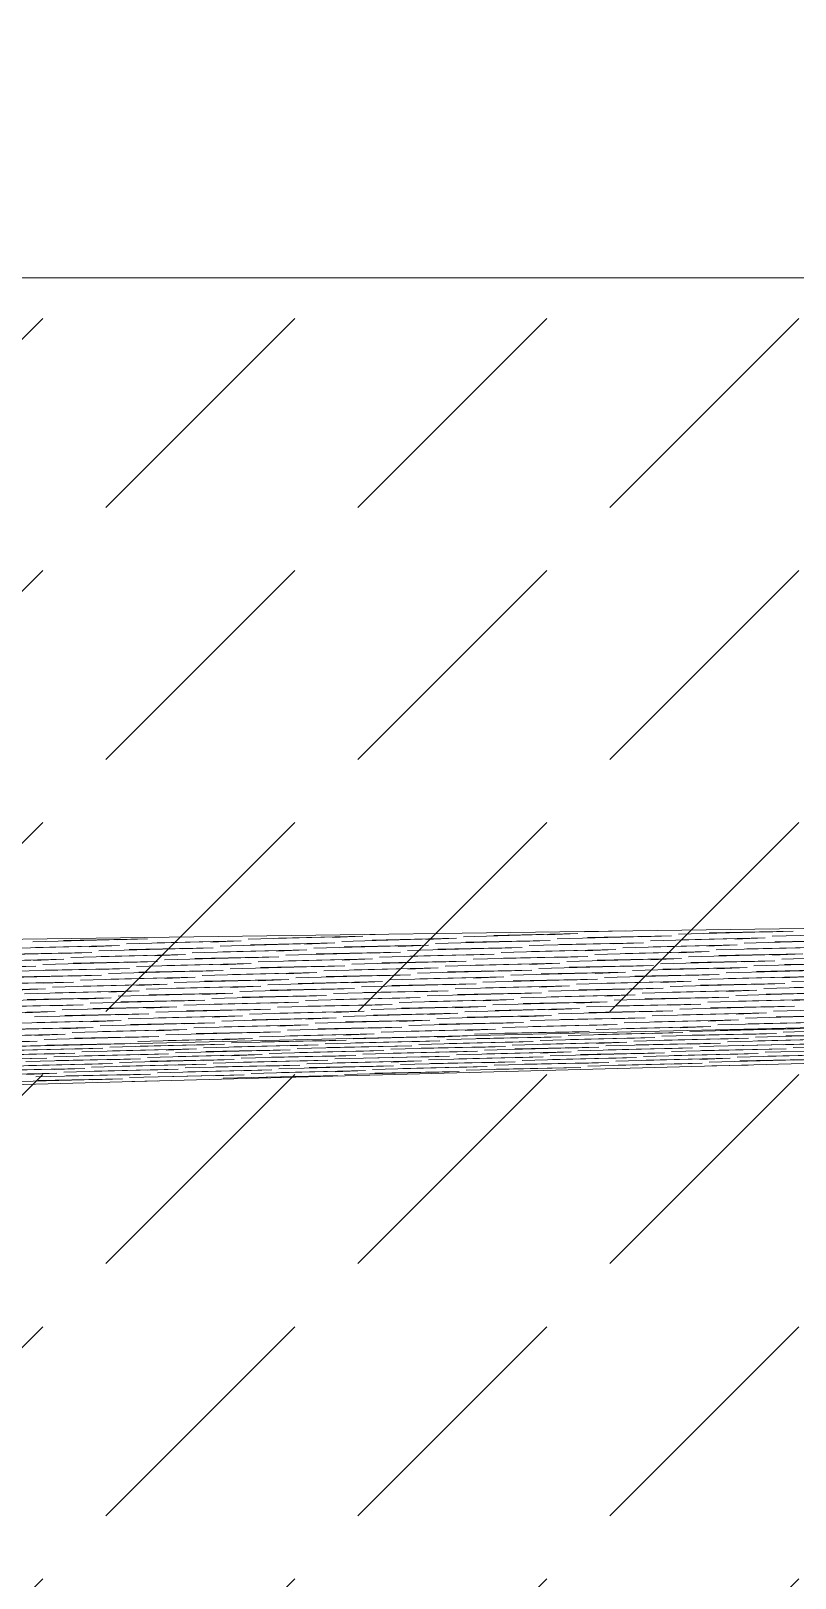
# Model space of a CAD drawing. Header units: millimetres. Extents: x 745166 to 884669, y -5000 to 15056.
# Drawn here: x 780953 to 781510, y 8990 to 10119 of the extents above; entities that cross this region are included whole.
import ezdxf

# ---------------------------------------------------------------- set-up
doc = ezdxf.new("R2010")
doc.units = ezdxf.units.MM
doc.header["$MEASUREMENT"] = 0
doc.layers.add('New_2D Drafting - General_Pen_No__1', color=7, linetype='Continuous', lineweight=13)
doc.layers.add('New_Site & Landscape - Terrain_Pen_No__1', color=7, linetype='Continuous', lineweight=13)
doc.layers.add('New_2D Drafting - General_Pen_No__61', color=7, linetype='Continuous', lineweight=20, true_color=0x6a6a6a)

msp = doc.modelspace()

# ---------------------------------------------------------------- hatches: boundary and pattern name
at = {"layer": 'New_2D Drafting - General_Pen_No__61', "linetype": 'Continuous', "lineweight": 20, "true_color": 0x6a6a6a}
h = msp.add_hatch(dxfattribs=at)
h.set_pattern_fill('Dashed_0002', color=251, style=0, pattern_type=2)
h.set_pattern_definition([(45, (1009346.34, 10138.7), (-183.84776, 183.84776), [195, -65]), (45, (1009346.34, 10322.54), (-183.84776, 183.84776), [195, -65])])
h.paths.add_polyline_path([(769057.3, 7861.9), (769057.3, 10118.7), (773547.6, 10118.7), (778397.6, 9938.7), (782481, 9938.7), (782481, 7861.9)])

# ---------------------------------------------------------------- linework, layer by layer
at = {"layer": 'New_2D Drafting - General_Pen_No__1', "color": 7, "linetype": 'Continuous', "lineweight": 13, "flags": 128}
msp.add_lwpolyline([(769057.3, 7861.9), (769057.3, 10118.7), (773547.6, 10118.7), (778397.6, 9938.7), (782481, 9938.7), (782481, 7861.9)], close=True, dxfattribs=at)
at = {"layer": 'New_Site & Landscape - Terrain_Pen_No__1', "color": 7, "linetype": 'Continuous', "lineweight": 13}
for p, q in [((782850.6, 9482.6), (776496.1, 9394.8)), ((781038, 9456.6), (780954.4, 9454.4)), ((781038, 9456.6), (780976.6, 9455.3)), ((781038, 9456.6), (781015.9, 9455.8)), ((781195, 9458.5), (781111.4, 9456.3)), ((781195, 9458.5), (781133.6, 9457.1)), ((781195, 9458.5), (781172.8, 9457.6)), ((781263.3, 9456.9), (781179.7, 9454.7)), ((781204.1, 9459.8), (781200.1, 9459.7)), ((781263.3, 9456.9), (781201.9, 9455.6)), ((781263.3, 9456.9), (781241.1, 9456)), ((781352, 9460.3), (781268.4, 9458.1)), ((781352, 9460.3), (781290.6, 9459)), ((781352, 9460.3), (781329.8, 9459.5)), ((781420.3, 9458.7), (781336.7, 9456.6)), ((781387, 9462.3), (781357.1, 9461.6)), ((781420.3, 9458.7), (781358.9, 9457.4)), ((781420.3, 9458.7), (781398.1, 9457.9)), ((781488.6, 9457.2), (781405, 9455)), ((781509, 9462.2), (781425.4, 9460)), ((781488.6, 9457.2), (781427.2, 9455.8)), ((781509, 9462.2), (781447.6, 9460.8)), ((781488.6, 9457.2), (781466.4, 9456.3)), ((781509, 9462.2), (781486.8, 9461.3)), ((781577.3, 9460.6), (781493.7, 9458.4)), ((780997.3, 9446.6), (780913.7, 9444.4)), ((781017.6, 9451.6), (780934.1, 9449.4)), ((780997.3, 9446.6), (780935.8, 9445.3)), ((781017.6, 9451.6), (780956.2, 9450.3)), ((780997.3, 9446.6), (780975.1, 9445.8)), ((781065.6, 9445), (780982, 9442.9)), ((781017.6, 9451.6), (780995.5, 9450.8)), ((781085.9, 9450), (781002.4, 9447.9)), ((781065.6, 9445), (781004.1, 9443.7)), ((781106.3, 9455), (781022.7, 9452.9)), ((781085.9, 9450), (781024.5, 9448.7)), ((781065.6, 9445), (781043.4, 9444.2)), ((781106.3, 9455), (781044.9, 9453.7)), ((781085.9, 9450), (781063.8, 9449.2)), ((781154.2, 9448.5), (781070.6, 9446.3)), ((781106.3, 9455), (781084.2, 9454.2)), ((781174.6, 9453.5), (781091, 9451.3)), ((781154.2, 9448.5), (781092.8, 9447.1)), ((781174.6, 9453.5), (781113.2, 9452.1)), ((781154.2, 9448.5), (781132.1, 9447.6)), ((781222.5, 9446.9), (781138.9, 9444.7)), ((781174.6, 9453.5), (781152.5, 9452.6)), ((781242.9, 9451.9), (781159.3, 9449.7)), ((781222.5, 9446.9), (781161.1, 9445.6)), ((781242.9, 9451.9), (781181.5, 9450.6)), ((781222.5, 9446.9), (781200.4, 9446)), ((781290.8, 9445.3), (781207.2, 9443.1)), ((781242.9, 9451.9), (781220.7, 9451)), ((781311.2, 9450.3), (781227.6, 9448.1)), ((781290.8, 9445.3), (781229.4, 9444)), ((781331.6, 9455.3), (781248, 9453.1)), ((781311.2, 9450.3), (781249.8, 9449)), ((781290.8, 9445.3), (781268.7, 9444.5)), ((781331.6, 9455.3), (781270.2, 9454)), ((781311.2, 9450.3), (781289, 9449.5)), ((781379.5, 9448.7), (781295.9, 9446.6)), ((781331.6, 9455.3), (781309.4, 9454.5)), ((781399.9, 9453.7), (781316.3, 9451.6)), ((781379.5, 9448.7), (781318.1, 9447.4)), ((781399.9, 9453.7), (781338.5, 9452.4)), ((781379.5, 9448.7), (781357.3, 9447.9)), ((781447.8, 9447.2), (781364.2, 9445)), ((781399.9, 9453.7), (781377.7, 9452.9)), ((781468.2, 9452.2), (781384.6, 9450)), ((781447.8, 9447.2), (781386.4, 9445.8)), ((781468.2, 9452.2), (781406.8, 9450.8)), ((781447.8, 9447.2), (781425.6, 9446.3)), ((781516.1, 9445.6), (781432.5, 9443.4)), ((781468.2, 9452.2), (781446, 9451.3)), ((781536.5, 9450.6), (781452.9, 9448.4)), ((781516.1, 9445.6), (781454.7, 9444.3)), ((781556.9, 9455.6), (781473.3, 9453.4)), ((781536.5, 9450.6), (781475.1, 9449.3)), ((781516.1, 9445.6), (781493.9, 9444.7)), ((781556.9, 9455.6), (781495.5, 9454.3)), ((780956.5, 9436.6), (780872.9, 9434.4)), ((780976.9, 9441.6), (780893.3, 9439.4)), ((780956.5, 9436.6), (780895.1, 9435.3)), ((780976.9, 9441.6), (780915.5, 9440.3)), ((780956.5, 9436.6), (780934.3, 9435.8)), ((781024.8, 9435), (780941.2, 9432.9)), ((780976.9, 9441.6), (780954.7, 9440.8)), ((781045.2, 9440), (780961.6, 9437.9)), ((781024.8, 9435), (780963.4, 9433.7)), ((781045.2, 9440), (780983.8, 9438.7)), ((781024.8, 9435), (781002.6, 9434.2)), ((781093.1, 9433.5), (781009.5, 9431.3)), ((781045.2, 9440), (781023, 9439.2)), ((781113.5, 9438.5), (781029.9, 9436.3)), ((781093.1, 9433.5), (781031.7, 9432.1)), ((781133.8, 9443.5), (781050.3, 9441.3)), ((781113.5, 9438.5), (781052, 9437.1)), ((781093.1, 9433.5), (781070.9, 9432.6)), ((781133.8, 9443.5), (781072.4, 9442.1)), ((781113.5, 9438.5), (781091.3, 9437.6)), ((781181.8, 9436.9), (781098.2, 9434.7)), ((781133.8, 9443.5), (781111.7, 9442.6)), ((781202.1, 9441.9), (781118.6, 9439.7)), ((781181.8, 9436.9), (781120.3, 9435.6)), ((781202.1, 9441.9), (781140.7, 9440.6)), ((781181.8, 9436.9), (781159.6, 9436)), ((781250.1, 9435.3), (781166.5, 9433.1)), ((781202.1, 9441.9), (781180, 9441)), ((781270.4, 9440.3), (781186.9, 9438.1)), ((781250.1, 9435.3), (781188.6, 9434)), ((781270.4, 9440.3), (781209, 9439)), ((781250.1, 9435.3), (781227.9, 9434.5)), ((781318.3, 9433.7), (781234.8, 9431.6)), ((781270.4, 9440.3), (781248.3, 9439.5)), ((781338.7, 9438.7), (781255.1, 9436.6)), ((781318.3, 9433.7), (781256.9, 9432.4)), ((781359.1, 9443.7), (781275.5, 9441.6)), ((781338.7, 9438.7), (781277.3, 9437.4)), ((781318.3, 9433.7), (781296.2, 9432.9)), ((781359.1, 9443.7), (781297.7, 9442.4)), ((781338.7, 9438.7), (781316.6, 9437.9)), ((781407, 9437.2), (781323.4, 9435)), ((781359.1, 9443.7), (781337, 9442.9)), ((781427.4, 9442.2), (781343.8, 9440)), ((781407, 9437.2), (781345.6, 9435.9)), ((781427.4, 9442.2), (781366, 9440.9)), ((781407, 9437.2), (781384.9, 9436.3)), ((781475.3, 9435.6), (781391.7, 9433.4)), ((781427.4, 9442.2), (781405.2, 9441.3)), ((781495.7, 9440.6), (781412.1, 9438.4)), ((781475.3, 9435.6), (781413.9, 9434.3)), ((781495.7, 9440.6), (781434.3, 9439.3)), ((781475.3, 9435.6), (781453.2, 9434.7)), ((781543.6, 9434), (781460, 9431.8)), ((781495.7, 9440.6), (781473.5, 9439.7)), ((781564, 9439), (781480.4, 9436.8)), ((781543.6, 9434), (781482.2, 9432.7)), ((781584.4, 9444), (781500.8, 9441.8)), ((781564, 9439), (781502.6, 9437.7)), ((782850.6, 9422.9), (777825.2, 9305.1)), ((780984, 9425), (780900.4, 9422.9)), ((781004.4, 9430), (780920.8, 9427.9)), ((780984, 9425), (780922.6, 9423.7)), ((781004.4, 9430), (780943, 9428.7)), ((780984, 9425), (780961.8, 9424.2)), ((781052.3, 9423.5), (780968.7, 9421.3)), ((781004.4, 9430), (780982.2, 9429.2)), ((781072.7, 9428.5), (780989.1, 9426.3)), ((781052.3, 9423.5), (780990.9, 9422.1)), ((781072.7, 9428.5), (781011.3, 9427.1)), ((781052.3, 9423.5), (781030.1, 9422.6)), ((781072.7, 9428.5), (781050.5, 9427.6)), ((781141, 9426.9), (781057.4, 9424.7)), ((781161.4, 9431.9), (781077.8, 9429.7)), ((781141, 9426.9), (781079.6, 9425.6)), ((781161.4, 9431.9), (781100, 9430.6)), ((781141, 9426.9), (781118.8, 9426)), ((781209.3, 9425.3), (781125.7, 9423.1)), ((781161.4, 9431.9), (781139.2, 9431)), ((781229.7, 9430.3), (781146.1, 9428.1)), ((781209.3, 9425.3), (781147.9, 9424)), ((781229.7, 9430.3), (781168.2, 9429)), ((781209.3, 9425.3), (781187.1, 9424.5)), ((781277.6, 9423.7), (781194, 9421.6)), ((781229.7, 9430.3), (781207.5, 9429.5)), ((781298, 9428.7), (781214.4, 9426.6)), ((781277.6, 9423.7), (781216.2, 9422.4)), ((781298, 9428.7), (781236.5, 9427.4)), ((781277.6, 9423.7), (781255.4, 9422.9)), ((781345.9, 9422.2), (781262.3, 9420)), ((781298, 9428.7), (781275.8, 9427.9)), ((781366.3, 9427.2), (781282.7, 9425)), ((781345.9, 9422.2), (781284.5, 9420.9)), ((781386.6, 9432.2), (781303.1, 9430)), ((781366.3, 9427.2), (781304.8, 9425.9)), ((781345.9, 9422.2), (781323.7, 9421.3)), ((781386.6, 9432.2), (781325.2, 9430.9)), ((781366.3, 9427.2), (781344.1, 9426.3)), ((781434.6, 9425.6), (781351, 9423.4)), ((781386.6, 9432.2), (781364.5, 9431.3)), ((781454.9, 9430.6), (781371.4, 9428.4)), ((781434.6, 9425.6), (781373.1, 9424.3)), ((781454.9, 9430.6), (781393.5, 9429.3)), ((781434.6, 9425.6), (781412.4, 9424.7)), ((781502.8, 9424), (781419.3, 9421.8)), ((781454.9, 9430.6), (781432.8, 9429.7)), ((781523.2, 9429), (781439.6, 9426.8)), ((781502.8, 9424), (781441.4, 9422.7)), ((781523.2, 9429), (781461.8, 9427.7)), ((781502.8, 9424), (781480.7, 9423.2)), ((781571.1, 9422.4), (781487.6, 9420.3)), ((781523.2, 9429), (781501.1, 9428.2)), ((781591.5, 9427.4), (781507.9, 9425.3)), ((781571.1, 9422.4), (781509.7, 9421.1)), ((780963.6, 9420), (780880, 9417.9)), ((780963.6, 9420), (780902.2, 9418.7)), ((781011.5, 9413.5), (780927.9, 9411.3)), ((780963.6, 9420), (780941.4, 9419.2)), ((781031.9, 9418.5), (780948.3, 9416.3)), ((781011.5, 9413.5), (780950.1, 9412.2)), ((781031.9, 9418.5), (780970.5, 9417.2)), ((781011.5, 9413.5), (780989.4, 9412.6)), ((781079.8, 9411.9), (780996.2, 9409.7)), ((781031.9, 9418.5), (781009.7, 9417.6)), ((781100.2, 9416.9), (781016.6, 9414.7)), ((781079.8, 9411.9), (781018.4, 9410.6)), ((781120.6, 9421.9), (781037, 9419.7)), ((781100.2, 9416.9), (781038.8, 9415.6)), ((781079.8, 9411.9), (781057.6, 9411)), ((781120.6, 9421.9), (781059.2, 9420.6)), ((781100.2, 9416.9), (781078, 9416)), ((781168.5, 9415.3), (781084.9, 9413.1)), ((781120.6, 9421.9), (781098.4, 9421)), ((781188.9, 9420.3), (781105.3, 9418.1)), ((781168.5, 9415.3), (781107.1, 9414)), ((781188.9, 9420.3), (781127.5, 9419)), ((781168.5, 9415.3), (781146.3, 9414.5)), ((781236.8, 9413.7), (781153.2, 9411.6)), ((781188.9, 9420.3), (781166.7, 9419.5)), ((781257.2, 9418.7), (781173.6, 9416.6)), ((781236.8, 9413.7), (781175.4, 9412.4)), ((781257.2, 9418.7), (781195.8, 9417.4)), ((781236.8, 9413.7), (781214.6, 9412.9)), ((781305.1, 9412.2), (781221.5, 9410)), ((781257.2, 9418.7), (781235, 9417.9)), ((781325.5, 9417.2), (781241.9, 9415)), ((781305.1, 9412.2), (781243.7, 9410.9)), ((781325.5, 9417.2), (781264.1, 9415.9)), ((781305.1, 9412.2), (781282.9, 9411.3)), ((781325.5, 9417.2), (781303.3, 9416.3)), ((781393.8, 9415.6), (781310.2, 9413.4)), ((781414.2, 9420.6), (781330.6, 9418.4)), ((781393.8, 9415.6), (781332.4, 9414.3)), ((781414.2, 9420.6), (781352.7, 9419.3)), ((781393.8, 9415.6), (781371.6, 9414.7)), ((781462.1, 9414), (781378.5, 9411.8)), ((781414.2, 9420.6), (781392, 9419.7)), ((781482.5, 9419), (781398.9, 9416.8)), ((781462.1, 9414), (781400.7, 9412.7)), ((781482.5, 9419), (781421, 9417.7)), ((781462.1, 9414), (781439.9, 9413.2)), ((781530.4, 9412.5), (781446.8, 9410.3)), ((781482.5, 9419), (781460.3, 9418.2)), ((781550.8, 9417.5), (781467.2, 9415.3)), ((781530.4, 9412.5), (781469, 9411.1)), ((781550.8, 9417.5), (781489.3, 9416.1)), ((781530.4, 9412.5), (781508.2, 9411.6)), ((778235.7, 9277.4), (782850.6, 9401.5)), ((780970.7, 9403.5), (780887.2, 9401.3)), ((780991.1, 9408.5), (780907.6, 9406.3)), ((780970.7, 9403.5), (780909.3, 9402.2)), ((780991.1, 9408.5), (780929.7, 9407.2)), ((780970.7, 9403.5), (780948.6, 9402.6)), ((781039, 9401.9), (780955.5, 9399.7)), ((780991.1, 9408.5), (780969, 9407.6)), ((781059.4, 9406.9), (780975.8, 9404.7)), ((781039, 9401.9), (780977.6, 9400.6)), ((781059.4, 9406.9), (780998, 9405.6)), ((781039, 9401.9), (781016.9, 9401)), ((781107.3, 9400.3), (781023.8, 9398.1)), ((781059.4, 9406.9), (781037.3, 9406)), ((781127.7, 9405.3), (781044.1, 9403.1)), ((781107.3, 9400.3), (781045.9, 9399)), ((781148.1, 9410.3), (781064.5, 9408.1)), ((781127.7, 9405.3), (781066.3, 9404)), ((781107.3, 9400.3), (781085.2, 9399.5)), ((781148.1, 9410.3), (781086.7, 9409)), ((781127.7, 9405.3), (781105.6, 9404.5)), ((781196, 9403.7), (781112.4, 9401.6)), ((781148.1, 9410.3), (781125.9, 9409.5)), ((781216.4, 9408.7), (781132.8, 9406.6)), ((781196, 9403.7), (781134.6, 9402.4)), ((781216.4, 9408.7), (781155, 9407.4)), ((781196, 9403.7), (781173.9, 9402.9)), ((781264.3, 9402.2), (781180.7, 9400)), ((781216.4, 9408.7), (781194.2, 9407.9)), ((781284.7, 9407.2), (781201.1, 9405)), ((781264.3, 9402.2), (781202.9, 9400.9)), ((781284.7, 9407.2), (781223.3, 9405.9)), ((781264.3, 9402.2), (781242.1, 9401.3)), ((781332.6, 9400.6), (781249, 9398.4)), ((781284.7, 9407.2), (781262.5, 9406.3)), ((781353, 9405.6), (781269.4, 9403.4)), ((781332.6, 9400.6), (781271.2, 9399.3)), ((781373.4, 9410.6), (781289.8, 9408.4)), ((781353, 9405.6), (781291.6, 9404.3)), ((781332.6, 9400.6), (781310.4, 9399.7)), ((781373.4, 9410.6), (781312, 9409.3)), ((781353, 9405.6), (781330.8, 9404.7)), ((781421.3, 9404), (781337.7, 9401.9)), ((781373.4, 9410.6), (781351.2, 9409.7)), ((781441.7, 9409), (781358.1, 9406.9)), ((781421.3, 9404), (781359.9, 9402.7)), ((781441.7, 9409), (781380.3, 9407.7)), ((781421.3, 9404), (781399.1, 9403.2)), ((781489.6, 9402.5), (781406, 9400.3)), ((781441.7, 9409), (781419.5, 9408.2)), ((781510, 9407.5), (781426.4, 9405.3)), ((781489.6, 9402.5), (781428.2, 9401.1)), ((781510, 9407.5), (781448.6, 9406.1)), ((781489.6, 9402.5), (781467.4, 9401.6)), ((781557.9, 9400.9), (781474.3, 9398.7)), ((781510, 9407.5), (781487.8, 9406.6)), ((781578.3, 9405.9), (781494.7, 9403.7)), ((781557.9, 9400.9), (781496.5, 9399.6)), ((780998.3, 9391.9), (780914.7, 9389.7)), ((781018.7, 9396.9), (780935.1, 9394.7)), ((780998.3, 9391.9), (780936.9, 9390.6)), ((781018.7, 9396.9), (780957.2, 9395.6)), ((780998.3, 9391.9), (780976.1, 9391)), ((781066.6, 9390.3), (780983, 9388.2)), ((781018.7, 9396.9), (780996.5, 9396)), ((781087, 9395.3), (781003.4, 9393.1)), ((781066.6, 9390.3), (781005.2, 9389)), ((781087, 9395.3), (781025.5, 9394)), ((781066.6, 9390.3), (781044.4, 9389.5)), ((781134.9, 9388.8), (781051.3, 9386.6)), ((781087, 9395.3), (781064.8, 9394.5)), ((781155.2, 9393.8), (781071.7, 9391.6)), ((781134.9, 9388.8), (781073.4, 9387.4)), ((781175.6, 9398.8), (781092.1, 9396.6)), ((781155.2, 9393.8), (781093.8, 9392.4)), ((781134.9, 9388.8), (781112.7, 9387.9)), ((781175.6, 9398.8), (781114.2, 9397.4)), ((781155.2, 9393.8), (781133.1, 9392.9)), ((781223.5, 9392.2), (781140, 9390)), ((781175.6, 9398.8), (781153.5, 9397.9)), ((781243.9, 9397.2), (781160.3, 9395)), ((781223.5, 9392.2), (781162.1, 9390.9)), ((781243.9, 9397.2), (781182.5, 9395.9)), ((781223.5, 9392.2), (781201.4, 9391.3)), ((781291.8, 9390.6), (781208.3, 9388.4)), ((781243.9, 9397.2), (781221.8, 9396.3)), ((781312.2, 9395.6), (781228.6, 9393.4)), ((781291.8, 9390.6), (781230.4, 9389.3)), ((781312.2, 9395.6), (781250.8, 9394.3)), ((781291.8, 9390.6), (781269.7, 9389.7)), ((781360.1, 9389), (781276.5, 9386.9)), ((781312.2, 9395.6), (781290.1, 9394.7)), ((781380.5, 9394), (781296.9, 9391.9)), ((781360.1, 9389), (781298.7, 9387.7)), ((781400.9, 9399), (781317.3, 9396.9)), ((781380.5, 9394), (781319.1, 9392.7)), ((781360.1, 9389), (781338, 9388.2)), ((781400.9, 9399), (781339.5, 9397.7)), ((781428.4, 9388.1), (781344.8, 9386)), ((781380.5, 9394), (781358.4, 9393.2)), ((781448.8, 9392.5), (781365.2, 9390.3)), ((781428.4, 9388.1), (781367, 9386.8)), ((781400.9, 9399), (781378.7, 9398.2)), ((781469.2, 9397.5), (781385.6, 9395.3)), ((781448.8, 9392.5), (781387.4, 9391.1)), ((781428.4, 9388.1), (781406.3, 9387.4)), ((781469.2, 9397.5), (781407.8, 9396.1)), ((781448.8, 9392.5), (781426.6, 9391.6)), ((781517.1, 9391.1), (781433.5, 9389)), ((781469.2, 9397.5), (781447, 9396.6)), ((781537.5, 9395.9), (781453.9, 9393.7)), ((781517.1, 9391.1), (781455.7, 9389.8)), ((781537.5, 9395.9), (781476.1, 9394.6)), ((781517.1, 9391.1), (781494.9, 9390.4)), ((781585.4, 9390.6), (781501.8, 9388.5)), ((780957.5, 9381.9), (780873.9, 9379.7)), ((780977.9, 9386.9), (780894.3, 9384.7)), ((780957.5, 9381.9), (780896.1, 9380.6)), ((780977.9, 9386.9), (780916.5, 9385.6)), ((780957.5, 9381.9), (780935.3, 9381)), ((781025.8, 9380.3), (780942.2, 9378.2)), ((780977.9, 9386.9), (780955.7, 9386)), ((781046.2, 9385.3), (780962.6, 9383.2)), ((781025.8, 9380.3), (780964.4, 9379)), ((781046.2, 9385.3), (780984.8, 9384)), ((781010.5, 9379.7), (781003.6, 9379.5)), ((781025.8, 9380.3), (781010.5, 9379.7)), ((781094.1, 9379.7), (781010.5, 9377.6)), ((781046.2, 9385.3), (781024, 9384.5)), ((781114.5, 9383.8), (781030.9, 9381.6)), ((781094.1, 9379.7), (781032.7, 9378.3)), ((781114.5, 9383.8), (781053.1, 9382.4)), ((781094.1, 9379.7), (781071.9, 9379)), ((781162.4, 9379.2), (781078.8, 9377.1)), ((781114.5, 9383.8), (781092.3, 9382.9)), ((781182.8, 9382.7), (781099.2, 9380.6)), ((781162.4, 9379.2), (781101, 9377.8)), ((781203.2, 9387.2), (781119.6, 9385)), ((781182.8, 9382.7), (781121.4, 9381.3)), ((781162.4, 9379.2), (781140.2, 9378.4)), ((781203.2, 9387.2), (781141.7, 9385.9)), ((781230.7, 9378.6), (781147.1, 9376.5)), ((781182.8, 9382.7), (781160.6, 9381.9)), ((781251.1, 9382.1), (781167.5, 9380)), ((781230.7, 9378.6), (781169.3, 9377.3)), ((781203.2, 9387.2), (781181, 9386.3)), ((781271.5, 9385.7), (781187.9, 9383.6)), ((781251.1, 9382.1), (781189.6, 9380.8)), ((781230.7, 9378.6), (781208.5, 9377.9)), ((781271.5, 9385.7), (781210, 9384.3)), ((781299, 9378.1), (781215.4, 9376)), ((781251.1, 9382.1), (781228.9, 9381.4)), ((781319.4, 9381.6), (781235.8, 9379.5)), ((781299, 9378.1), (781237.6, 9376.7)), ((781271.5, 9385.7), (781249.3, 9384.9)), ((781339.7, 9385.1), (781256.2, 9383)), ((781319.4, 9381.6), (781257.9, 9380.2)), ((781299, 9378.1), (781276.8, 9377.3)), ((781339.7, 9385.1), (781278.3, 9383.8)), ((781367.3, 9377.5), (781283.7, 9375.4)), ((781319.4, 9381.6), (781297.2, 9380.9)), ((781387.7, 9381.1), (781304.1, 9379)), ((781367.3, 9377.5), (781305.9, 9376.2)), ((781339.7, 9385.1), (781317.6, 9384.4)), ((781408, 9384.6), (781324.5, 9382.5)), ((781387.7, 9381.1), (781326.2, 9379.7)), ((781367.3, 9377.5), (781345.1, 9376.8)), ((781408, 9384.6), (781346.6, 9383.2)), ((781435.6, 9377), (781352, 9374.9)), ((781387.7, 9381.1), (781365.5, 9380.3)), ((781456, 9380.5), (781372.4, 9378.4)), ((781435.6, 9377), (781374.1, 9375.6)), ((781408, 9384.6), (781385.9, 9383.8)), ((781476.3, 9384), (781392.8, 9381.9)), ((781456, 9380.5), (781394.5, 9379.2)), ((781496.7, 9387.6), (781413.1, 9385.5)), ((781435.6, 9377), (781413.4, 9376.2)), ((781476.3, 9384), (781414.9, 9382.7)), ((781456, 9380.5), (781433.8, 9379.8)), ((781496.7, 9387.6), (781435.3, 9386.2)), ((781524.2, 9380), (781440.7, 9377.9)), ((781476.3, 9384), (781454.2, 9383.3)), ((781544.6, 9383.5), (781461, 9381.4)), ((781524.2, 9380), (781462.8, 9378.6)), ((781496.7, 9387.6), (781474.6, 9386.8)), ((781565, 9387), (781481.4, 9384.9)), ((781544.6, 9383.5), (781483.2, 9382.1)), ((781524.2, 9380), (781502.1, 9379.2)), ((781565, 9387), (781503.6, 9385.7)), ((781592.5, 9379.4), (781509, 9377.3)), ((780964.6, 9369.6), (780881, 9367.5)), ((780985, 9373.2), (780901.4, 9371.1)), ((780964.6, 9369.6), (780903.2, 9368.3)), ((781005.4, 9376.7), (780921.8, 9374.6)), ((780985, 9373.2), (780923.6, 9371.8)), ((781012.5, 9365.6), (780929, 9363.5)), ((780964.6, 9369.6), (780942.5, 9368.9)), ((781005.4, 9376.7), (780944, 9375.4)), ((781032.9, 9369.1), (780949.3, 9367)), ((781012.5, 9365.6), (780951.1, 9364.2)), ((780985, 9373.2), (780962.8, 9372.4)), ((781053.3, 9372.6), (780969.7, 9370.5)), ((781032.9, 9369.1), (780971.5, 9367.7)), ((781005.4, 9376.7), (780983.2, 9376)), ((781073.7, 9376.2), (780990.1, 9374.1)), ((781012.5, 9365.6), (780990.4, 9364.8)), ((781053.3, 9372.6), (780991.9, 9371.3)), ((781032.9, 9369.1), (781010.8, 9368.4)), ((781073.7, 9376.2), (781012.3, 9374.8)), ((781101.2, 9368.6), (781017.6, 9366.4)), ((781053.3, 9372.6), (781031.1, 9371.9)), ((781121.6, 9372.1), (781038, 9370)), ((781101.2, 9368.6), (781039.8, 9367.2)), ((781073.7, 9376.2), (781051.5, 9375.4)), ((781142, 9375.6), (781058.4, 9373.5)), ((781121.6, 9372.1), (781060.2, 9370.7)), ((781101.2, 9368.6), (781079, 9367.8)), ((781142, 9375.6), (781080.6, 9374.3)), ((781169.5, 9368), (781085.9, 9365.9)), ((781121.6, 9372.1), (781099.4, 9371.3)), ((781189.9, 9371.5), (781106.3, 9369.4)), ((781169.5, 9368), (781108.1, 9366.6)), ((781142, 9375.6), (781119.8, 9374.9)), ((781210.3, 9375.1), (781126.7, 9373)), ((781189.9, 9371.5), (781128.5, 9370.2)), ((781169.5, 9368), (781147.3, 9367.3)), ((781210.3, 9375.1), (781148.9, 9373.7)), ((781237.8, 9367.5), (781154.2, 9365.4)), ((781189.9, 9371.5), (781167.7, 9370.8)), ((781258.2, 9371), (781174.6, 9368.9)), ((781237.8, 9367.5), (781176.4, 9366.1)), ((781210.3, 9375.1), (781188.1, 9374.3)), ((781278.6, 9374.5), (781195, 9372.4)), ((781258.2, 9371), (781196.8, 9369.6)), ((781237.8, 9367.5), (781215.6, 9366.7)), ((781278.6, 9374.5), (781217.2, 9373.2)), ((781306.1, 9366.9), (781222.5, 9364.8)), ((781258.2, 9371), (781236, 9370.2)), ((781326.5, 9370.5), (781242.9, 9368.3)), ((781306.1, 9366.9), (781244.7, 9365.6)), ((781278.6, 9374.5), (781256.4, 9373.8)), ((781346.9, 9374), (781263.3, 9371.9)), ((781326.5, 9370.5), (781265.1, 9369.1)), ((781306.1, 9366.9), (781283.9, 9366.2)), ((781346.9, 9374), (781285.5, 9372.6)), ((781374.4, 9366.4), (781290.8, 9364.3)), ((781326.5, 9370.5), (781304.3, 9369.7)), ((781394.8, 9369.9), (781311.2, 9367.8)), ((781374.4, 9366.4), (781313, 9365)), ((781346.9, 9374), (781324.7, 9373.2)), ((781415.2, 9373.4), (781331.6, 9371.3)), ((781394.8, 9369.9), (781333.4, 9368.5)), ((781374.4, 9366.4), (781352.2, 9365.6)), ((781415.2, 9373.4), (781353.8, 9372.1)), ((781442.7, 9365.8), (781359.1, 9363.7)), ((781394.8, 9369.9), (781372.6, 9369.2)), ((781463.1, 9369.4), (781379.5, 9367.3)), ((781442.7, 9365.8), (781381.3, 9364.5)), ((781415.2, 9373.4), (781393, 9372.7)), ((781483.5, 9372.9), (781399.9, 9370.8)), ((781463.1, 9369.4), (781401.7, 9368)), ((781503.9, 9376.4), (781420.3, 9374.3)), ((781442.7, 9365.8), (781420.5, 9365.1)), ((781483.5, 9372.9), (781422.1, 9371.5)), ((781463.1, 9369.4), (781440.9, 9368.6)), ((781503.9, 9376.4), (781442.4, 9375.1)), ((781531.4, 9368.8), (781447.8, 9366.7)), ((781483.5, 9372.9), (781461.3, 9372.1)), ((781551.8, 9372.3), (781468.2, 9370.2)), ((781531.4, 9368.8), (781470, 9367.5)), ((781503.9, 9376.4), (781481.7, 9375.7)), ((781572.2, 9375.9), (781488.6, 9373.8)), ((781551.8, 9372.3), (781490.4, 9371)), ((781531.4, 9368.8), (781509.2, 9368.1)), ((780971.8, 9358.5), (780888.2, 9356.4)), ((780992.2, 9362), (780908.6, 9359.9)), ((780971.8, 9358.5), (780910.3, 9357.1)), ((780992.2, 9362), (780930.7, 9360.7)), ((781019.7, 9354.4), (780936.1, 9352.3)), ((780971.8, 9358.5), (780949.6, 9357.7)), ((781040.1, 9357.9), (780956.5, 9355.8)), ((781019.7, 9354.4), (780958.3, 9353.1)), ((780992.2, 9362), (780970, 9361.3)), ((781060.4, 9361.5), (780976.9, 9359.4)), ((781040.1, 9357.9), (780978.6, 9356.6)), ((781080.8, 9365), (780997.2, 9362.9)), ((781019.7, 9354.4), (780997.5, 9353.7)), ((781060.4, 9361.5), (780999, 9360.1)), ((781040.1, 9357.9), (781017.9, 9357.2)), ((781080.8, 9365), (781019.4, 9363.7)), ((781108.4, 9357.4), (781024.8, 9355.3)), ((781060.4, 9361.5), (781038.3, 9360.7)), ((781128.7, 9360.9), (781045.2, 9358.8)), ((781108.4, 9357.4), (781046.9, 9356)), ((781080.8, 9365), (781058.7, 9364.3)), ((781149.1, 9364.5), (781065.5, 9362.4)), ((781128.7, 9360.9), (781067.3, 9359.6)), ((781108.4, 9357.4), (781086.2, 9356.7)), ((781149.1, 9364.5), (781087.7, 9363.1)), ((781176.6, 9356.9), (781093.1, 9354.8)), ((781128.7, 9360.9), (781106.6, 9360.2)), ((781197, 9360.4), (781113.5, 9358.3)), ((781176.6, 9356.9), (781115.2, 9355.5)), ((781149.1, 9364.5), (781127, 9363.7)), ((781217.4, 9363.9), (781133.8, 9361.8)), ((781197, 9360.4), (781135.6, 9359)), ((781176.6, 9356.9), (781154.5, 9356.1)), ((781217.4, 9363.9), (781156, 9362.6)), ((781197, 9360.4), (781174.9, 9359.6)), ((781265.3, 9359.8), (781181.7, 9357.7)), ((781217.4, 9363.9), (781195.3, 9363.2)), ((781285.7, 9363.4), (781202.1, 9361.3)), ((781265.3, 9359.8), (781203.9, 9358.5)), ((781285.7, 9363.4), (781224.3, 9362)), ((781265.3, 9359.8), (781243.2, 9359.1)), ((781285.7, 9363.4), (781263.5, 9362.6)), ((781354, 9362.8), (781270.4, 9360.7)), ((781354, 9362.8), (781292.6, 9361.5)), ((781354, 9362.8), (781331.8, 9362.1)), ((781476.1, 9364.5), (781449.6, 9363.9)), ((781045.4, 9352.9), (781026.6, 9352.5))]:
    msp.add_line(p, q, dxfattribs=at)

doc.saveas('drawing.dxf')
